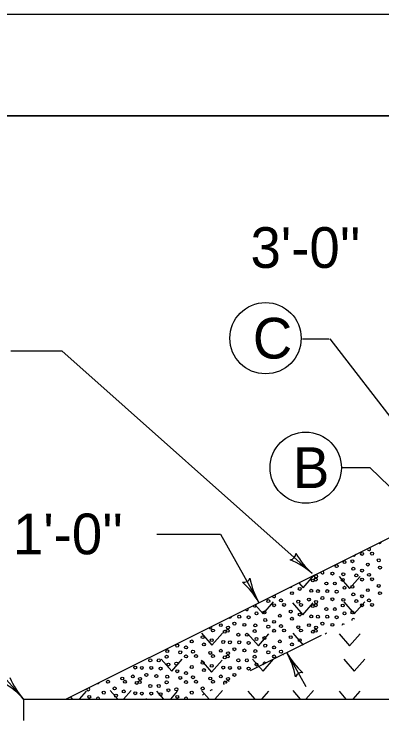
# Model space of a CAD drawing. Extents: x 1000 to 1036.3, y 1000 to 1022.
# Drawn here: x 1009.983 to 1011.788, y 1018.533 to 1022 of the extents above; entities that cross this region are included whole.
import ezdxf

# ---------------------------------------------------------------- set-up
doc = ezdxf.new("R2010")
doc.units = 0
for name, color, linetype in [('1', 7, 'Continuous'), ('10', 7, 'Continuous'), ('11', 7, 'Continuous'), ('5', 7, 'Continuous')]:
    doc.layers.add(name, color=color, linetype=linetype)

msp = doc.modelspace()

# ---------------------------------------------------------------- linework, layer by layer
at = {"layer": '1'}
for p, q in [((1011.5295, 1020.4038), (1011.3989, 1020.4038)), ((1011.5319, 1020.4044), (1012.1912, 1019.5502)), ((1009.9669, 1020.3453), (1010.2169, 1020.3453)), ((1010.2169, 1020.3453), (1011.4456, 1019.2517)), ((1011.731, 1019.7716), (1011.5889, 1019.7716)), ((1011.731, 1019.7716), (1011.9966, 1019.5106)), ((1012.0336, 1019.5321), (1010.2383, 1018.6344)), ((1010.6828, 1019.4453), (1010.9957, 1019.4453)), ((1010.9957, 1019.4453), (1011.1833, 1019.1097)), ((1011.6486, 1019.3396), (1011.6522, 1019.3355)), ((1011.6522, 1019.3355), (1011.6613, 1019.3459)), ((1011.4014, 1019.1816), (1011.4528, 1019.2405)), ((1011.5778, 1019.2363), (1011.6293, 1019.1773)), ((1011.6293, 1019.1773), (1011.6806, 1019.2363)), ((1011.3805, 1019.2056), (1011.4014, 1019.1816)), ((1009.5974, 1019.1165), (1010.0299, 1018.6344)), ((1011.1659, 1019.0983), (1011.2045, 1019.0539)), ((1011.2045, 1019.0539), (1011.2558, 1019.1129)), ((1011.3485, 1019.1078), (1011.3999, 1019.0489)), ((1011.3999, 1019.0489), (1011.4513, 1019.1078)), ((1011.6008, 1019.1129), (1011.6522, 1019.0539)), ((1011.6522, 1019.0539), (1011.7035, 1019.1129)), ((1010.9024, 1018.9589), (1010.9538, 1018.9)), ((1010.9538, 1018.9), (1011.0052, 1018.9589)), ((1011.1302, 1018.9548), (1011.1816, 1018.8958)), ((1011.4891, 1018.9474), (1011.1413, 1018.7735)), ((1011.1816, 1018.8958), (1011.2329, 1018.9548)), ((1011.3501, 1018.9589), (1011.4014, 1018.9)), ((1011.5778, 1018.9548), (1011.6293, 1018.8958)), ((1011.6293, 1018.8958), (1011.6806, 1018.9548)), ((1011.3209, 1018.8634), (1011.4144, 1018.6962)), ((1010.7054, 1018.8313), (1010.7568, 1018.7723)), ((1010.7568, 1018.7723), (1010.8082, 1018.8313)), ((1010.9008, 1018.8263), (1010.9523, 1018.7673)), ((1010.9523, 1018.7673), (1011.0037, 1018.8263)), ((1011.1531, 1018.8313), (1011.2045, 1018.7723)), ((1011.2045, 1018.7723), (1011.2558, 1018.8313)), ((1011.6008, 1018.8313), (1011.6522, 1018.7723)), ((1011.6522, 1018.7723), (1011.7035, 1018.8313)), ((1010.5044, 1018.7675), (1010.5046, 1018.7673)), ((1010.5046, 1018.7673), (1010.505, 1018.7678)), ((1010.3038, 1018.6344), (1010.3376, 1018.6732)), ((1010.4548, 1018.6773), (1010.4922, 1018.6344)), ((1010.5201, 1018.6344), (1010.5575, 1018.6773)), ((1010.6825, 1018.6732), (1010.7163, 1018.6344)), ((1010.7515, 1018.6344), (1010.7853, 1018.6732)), ((1010.9024, 1018.6773), (1010.9398, 1018.6344)), ((1010.9678, 1018.6344), (1011.0052, 1018.6773)), ((1011.1302, 1018.6732), (1011.1639, 1018.6344)), ((1011.1992, 1018.6344), (1011.2329, 1018.6732)), ((1011.3501, 1018.6773), (1011.3875, 1018.6344)), ((1011.4154, 1018.6344), (1011.4528, 1018.6773)), ((1011.5778, 1018.6732), (1011.6116, 1018.6344)), ((1011.6468, 1018.6344), (1011.6806, 1018.6732)), ((1010.2594, 1018.645), (1010.2686, 1018.6344)), ((1010.0299, 1018.5303), (1010.0299, 1018.6344)), ((1010.0299, 1018.6344), (1014.4198, 1018.6344))]:
    msp.add_line(p, q, dxfattribs=at)
for centre, radius, start, end in [((1011.3346, 1019.3505), 0.0313, 277.1037, 359.2204), ((1011.7055, 1019.5437), 0.3909, 209.6763, 228.323), ((1011.1857, 1018.9596), 0.3909, 48.3291, 66.9979), ((1011.1108, 1019.2395), 0.0313, 257.9702, 340.0869), ((1011.5245, 1019.3004), 0.3909, 190.5428, 209.1895), ((1011.1857, 1018.9596), 0.3909, 48.3169, 48.3291), ((1010.842, 1018.919), 0.3909, 29.1956, 47.8644), ((1010.842, 1018.919), 0.3909, 29.1834, 29.1956), ((1011.6621, 1019.0542), 0.3909, 209.2052, 209.2174), ((1011.6621, 1019.0542), 0.3909, 209.2174, 227.8862), ((1010.9797, 1018.6726), 0.3909, 10.5646, 29.2113), ((1010.3209, 1018.8955), 0.3909, 203.244, 221.8907), ((1011.3935, 1018.7336), 0.0313, 77.992, 160.1087), ((1009.7389, 1018.3734), 0.3909, 41.8968, 60.5656), ((1009.7389, 1018.3734), 0.3909, 41.8846, 41.8968)]:
    msp.add_arc(centre, radius, start, end, dxfattribs=at)
at = {"layer": '10'}
for p, q in [((1000, 1022), (1036, 1022)), ((1007, 1021.5), (1035.5, 1021.5))]:
    msp.add_line(p, q, dxfattribs=at)
at = {"layer": '11'}
msp.add_lwpolyline([(1007, 1000.5), (1035.5, 1000.5), (1035.5, 1021.5), (1007, 1021.5)], close=True, dxfattribs=at)
msp.add_lwpolyline([(1007, 1000.5), (1035.5, 1000.5), (1035.5, 1021.5), (1007, 1021.5)], close=True, dxfattribs=at)
msp.add_lwpolyline([(1007, 1000.5), (1035.5, 1000.5), (1035.5, 1021.5), (1007, 1021.5)], close=True, dxfattribs=at)
msp.add_lwpolyline([(1007, 1000.5), (1035.5, 1000.5), (1035.5, 1021.5), (1007, 1021.5)], close=True, dxfattribs=at)
for centre in [(1011.2168, 1020.4077), (1011.4139, 1019.7716)]:
    msp.add_circle(centre, 0.175, dxfattribs=at)
at = {"layer": '5'}
for centre in [(1011.6907, 1019.3478), (1011.7397, 1019.3492), (1011.5659, 1019.2883), (1011.6045, 1019.3076), (1011.6432, 1019.3121), (1011.7189, 1019.2958), (1011.7724, 1019.3166), (1011.6476, 1019.2749), (1011.6907, 1019.266), (1011.7784, 1019.2809), (1011.4489, 1019.2174), (1011.4634, 1019.2219), (1011.4648, 1019.2378), (1011.5451, 1019.2512), (1011.5956, 1019.2204), (1011.5986, 1019.2482), (1011.6624, 1019.2422), (1011.6907, 1019.2219), (1011.7248, 1019.2452), (1011.7397, 1019.2234), (1011.5154, 1019.2026), (1011.557, 1019.2026), (1011.6432, 1019.1862), (1011.7724, 1019.1907), (1011.3464, 1019.155), (1011.385, 1019.1758), (1011.4414, 1019.1669), (1011.4738, 1019.1654), (1011.5198, 1019.1654), (1011.5659, 1019.1624), (1011.6045, 1019.1818), (1011.6476, 1019.149), (1011.7189, 1019.1699), (1011.7784, 1019.155), (1011.2304, 1019.1164), (1011.2928, 1019.1194), (1011.3776, 1019.1134), (1011.4296, 1019.1238), (1011.496, 1019.1312), (1011.5451, 1019.1253), (1011.5986, 1019.1223), (1011.6624, 1019.1164), (1011.6907, 1019.1402), (1011.7248, 1019.1194), (1011.2587, 1019.096), (1011.3077, 1019.0975), (1011.3909, 1019.0975), (1011.4489, 1019.0916), (1011.4634, 1019.096), (1011.4648, 1019.1119), (1011.5956, 1019.0945), (1011.6907, 1019.096), (1011.7397, 1019.0975), (1011.1725, 1019.0559), (1011.2112, 1019.0604), (1011.2869, 1019.044), (1011.3404, 1019.0648), (1011.385, 1019.05), (1011.5154, 1019.0767), (1011.557, 1019.0767), (1011.6045, 1019.0559), (1011.6432, 1019.0604), (1011.0878, 1019.0396), (1011.1339, 1019.0366), (1011.2156, 1019.0232), (1011.2587, 1019.0143), (1011.3464, 1019.0292), (1011.4414, 1019.041), (1011.4738, 1019.0396), (1011.5198, 1019.0396), (1011.5659, 1019.0366), (1010.9976, 1018.998), (1011.0328, 1018.986), (1011.064, 1019.0054), (1011.1131, 1018.9994), (1011.1666, 1018.9964), (1011.2304, 1018.9905), (1011.2928, 1018.9935), (1011.3776, 1018.9876), (1011.4296, 1018.998), (1011.4648, 1018.986), (1011.496, 1019.0054), (1011.5451, 1018.9994), (1010.9589, 1018.9716), (1011.0169, 1018.9657), (1011.0314, 1018.9702), (1011.0834, 1018.9508), (1011.125, 1018.9508), (1011.1636, 1018.9686), (1011.2587, 1018.9702), (1011.3077, 1018.9716), (1011.3909, 1018.9716), (1011.4489, 1018.9657), (1011.4634, 1018.9702), (1010.8549, 1018.9182), (1010.9084, 1018.939), (1010.953, 1018.9241), (1011.0094, 1018.9152), (1011.0418, 1018.9137), (1011.0878, 1018.9137), (1011.1339, 1018.9107), (1011.1725, 1018.93), (1011.2112, 1018.9345), (1011.2869, 1018.9182), (1011.3404, 1018.939), (1011.385, 1018.9241), (1010.7346, 1018.8706), (1010.7836, 1018.8973), (1010.8267, 1018.8884), (1010.9144, 1018.9033), (1010.9976, 1018.8721), (1011.064, 1018.8795), (1011.1131, 1018.8736), (1011.1666, 1018.8706), (1011.2156, 1018.8973), (1011.2587, 1018.8884), (1011.3464, 1018.9033), (1010.7316, 1018.8428), (1010.7984, 1018.8646), (1010.8267, 1018.8443), (1010.8608, 1018.8676), (1010.8757, 1018.8458), (1010.9456, 1018.8617), (1010.9589, 1018.8458), (1011.0169, 1018.8398), (1011.0314, 1018.8443), (1011.0328, 1018.8602), (1011.1636, 1018.8428), (1011.2304, 1018.8646), (1011.2587, 1018.8443), (1011.2928, 1018.8676), (1010.6514, 1018.825), (1010.693, 1018.825), (1010.7405, 1018.8042), (1010.7792, 1018.8086), (1010.9084, 1018.8131), (1011.0834, 1018.825), (1011.125, 1018.825), (1011.1725, 1018.8042), (1010.5774, 1018.7893), (1010.6098, 1018.7878), (1010.6558, 1018.7878), (1010.7019, 1018.7848), (1010.7836, 1018.7714), (1010.8549, 1018.7923), (1010.9144, 1018.7774), (1010.953, 1018.7982), (1011.0094, 1018.7893), (1011.0418, 1018.7878), (1011.0878, 1018.7878), (1011.1339, 1018.7848), (1010.5136, 1018.7358), (1010.5656, 1018.7462), (1010.6008, 1018.7343), (1010.632, 1018.7536), (1010.6811, 1018.7477), (1010.7346, 1018.7447), (1010.7984, 1018.7388), (1010.8267, 1018.7626), (1010.8608, 1018.7418), (1010.9456, 1018.7358), (1010.9976, 1018.7462), (1011.0328, 1018.7343), (1011.064, 1018.7536), (1010.4437, 1018.7199), (1010.5269, 1018.7199), (1010.5849, 1018.714), (1010.5994, 1018.7184), (1010.6514, 1018.6991), (1010.693, 1018.6991), (1010.7316, 1018.7169), (1010.8267, 1018.7184), (1010.8757, 1018.7199), (1010.9589, 1018.7199), (1010.4229, 1018.6664), (1010.4764, 1018.6872), (1010.521, 1018.6724), (1010.5774, 1018.6634), (1010.7405, 1018.6783), (1010.7792, 1018.6828), (1010.8549, 1018.6664), (1010.9084, 1018.6872), (1010.3516, 1018.6456), (1010.4824, 1018.6516), (1010.6098, 1018.662), (1010.6558, 1018.662), (1010.7019, 1018.659), (1010.7836, 1018.6456)]:
    msp.add_circle(centre, 0.00723, dxfattribs=at)
for centre, start, end in [((1011.7784, 1019.4068), 223.0732, 10.0569), ((1011.7248, 1019.3711), 151.7371, 81.393), ((1011.496, 1019.2571), 156.3978, 76.7323), ((1011.3404, 1019.1907), 246.5879, 346.5422), ((1011.2587, 1019.1402), 172.966, 60.1641), ((1011.1636, 1019.0945), 188.0104, 45.1197), ((1011.125, 1019.0767), 198.9481, 34.182), ((1011.0418, 1019.0396), 231.4187, 1.7114), ((1011.6476, 1019.0232), 30.321, 202.8091), ((1010.9456, 1018.9876), 202.9868, 30.1433), ((1011.5986, 1018.9964), 46.5597, 186.5704), ((1011.5154, 1018.9508), 83.3922, 149.7379), ((1011.3077, 1018.8458), 108.3252, 124.8049), ((1011.2112, 1018.8086), 3.7146, 229.4155), ((1010.3947, 1018.7184), 252.4018, 340.7284), ((1011.0169, 1018.714), 342.6466, 250.4835), ((1011.0314, 1018.7184), 6.0046, 227.1255), ((1010.3472, 1018.6828), 157.4925, 75.6376), ((1010.953, 1018.6724), 56.4798, 176.6503), ((1010.3947, 1018.6367), 341.6902, 198.3098), ((1010.8267, 1018.6367), 341.6902, 198.3098), ((1010.9144, 1018.6516), 69.7512, 163.3789), ((1010.632, 1018.6278), 67.229, 112.771)]:
    msp.add_arc(centre, 0.00723, start, end, dxfattribs=at)

# ---------------------------------------------------------------- texts
at = {"layer": '1'}
for s, p in [("3'-0''", (1011.1433, 1020.7531)), ('C', (1011.1546, 1020.3077)), ('B', (1011.3517, 1019.6716)), ("1'-0''", (1009.9776, 1019.3462))]:
    msp.add_text(s, height=0.2, dxfattribs=at).set_placement(p)

doc.saveas('drawing.dxf')
